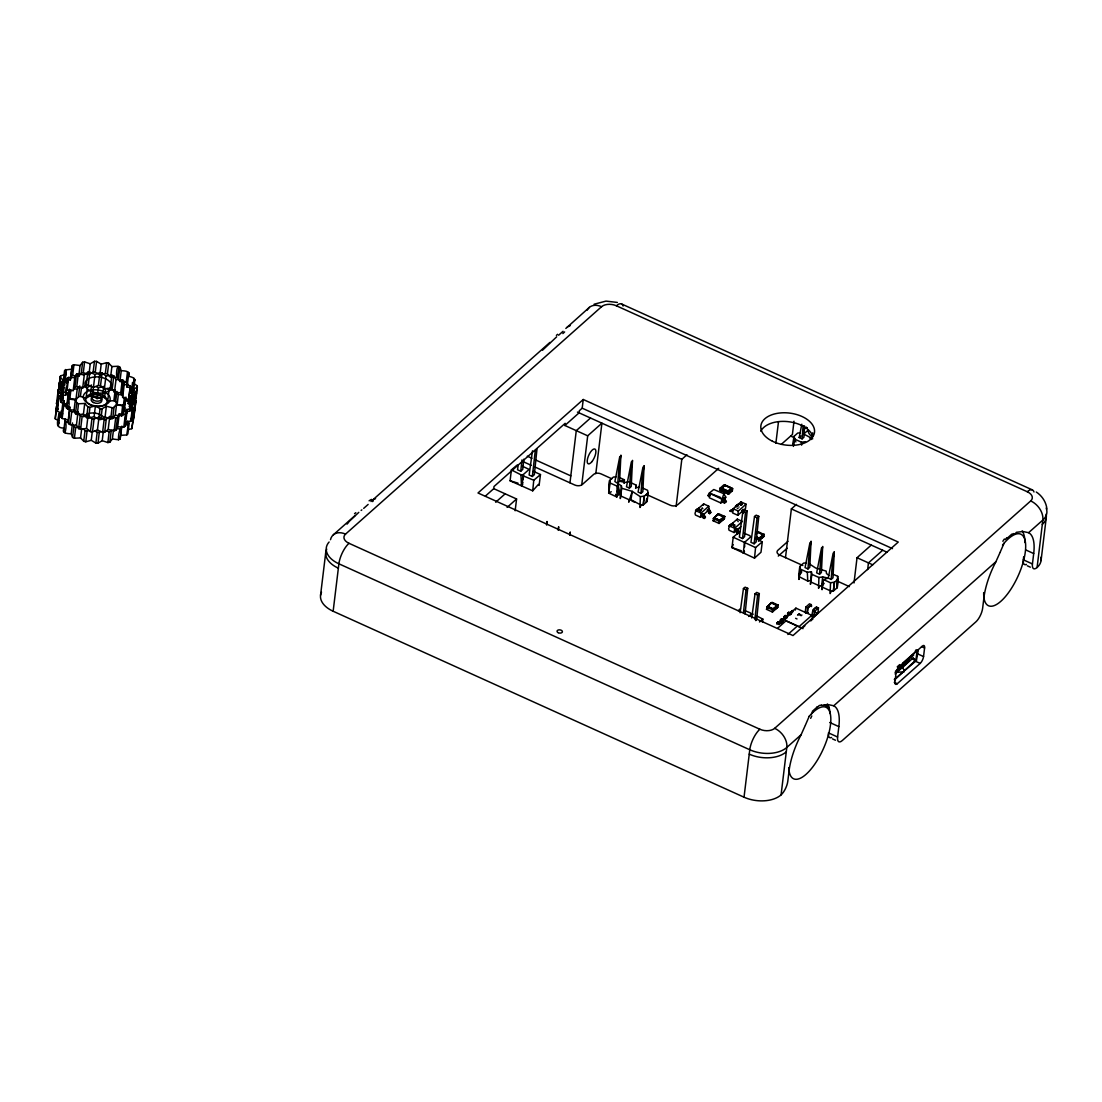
<?xml version="1.0" encoding="UTF-8"?>
<svg xmlns="http://www.w3.org/2000/svg" width="1102" height="1102" viewBox="0 0 1102 1102"><rect width="100%" height="100%" fill="white"/><g stroke="black" fill="none" stroke-linecap="round" stroke-linejoin="round"><path stroke-width="1.5" d="M724.661 502.925L723.367 502.057L724.372 498.421L726.37 501.603L724.661 502.925L722.788 502.36L724.166 499.013L722.719 500.735M523.064 479.398L523.174 474.673L529.125 469.397L522.238 466.146M701.037 513.077L700.514 517.32L695.417 515.006L695.004 513.367L695.954 510.763L701.037 513.077L708.751 506.204L703.668 503.903L695.569 510.901L696.629 511.204L698.847 508.807L696.629 511.204M734.662 528.285L734.152 532.542L729.042 530.227L728.642 528.588L729.579 525.985L734.662 528.285L742.376 521.425L737.293 519.125L729.193 526.122L730.254 526.425L732.486 524.029L730.254 526.425M746.026 504.179L738.312 511.066L737.803 515.295L732.706 512.995L733.229 508.738L740.943 501.892L746.026 504.179L745.531 508.435L737.803 515.295M616.101 476.794L613.359 477.083L609.613 480.472L608.69 493.131L616.776 496.988L617.974 494.688L617.809 482.869L619.792 456.559L614.888 481.546L621.376 485.817L621.721 488.255L632.286 491.368L640.345 496.685L639.973 507.485L641.171 505.184L643.237 504.964L647.094 501.603L648.1 492.828L647.577 490.28L641.956 487.731M806.265 562.86L803.537 563.15L799.777 566.524L800.3 569.087L807.325 572.269L811.375 571.731L811.898 574.335L818.924 577.517L818.538 588.303L819.736 586.002L821.624 585.713L822.051 589.708L823.497 579.583L828.249 578.109L831.17 579.432L832.988 577.806L834.269 551.689L832.313 563.26M824.131 583.316L822.078 585.92L823.497 579.583L830.522 582.765L830.137 593.551L831.335 591.251L833.374 591.016L837.258 587.683L837.74 576.346L832.12 573.798M699.701 508.848L698.723 508.256L696.698 509.482L697.759 510.198M733.326 524.056L732.362 523.478L730.337 524.704L731.384 525.42M695.569 510.901L696.698 509.482M729.193 526.122L730.337 524.704M730.998 511.08L733.298 508.642L734.276 509.22L731.191 511.59L730.158 510.86L732.1 510.102L730.158 510.86M730.144 511.287L731.273 509.868M735.557 506.479L737.748 505.777L736.618 506.782L735.571 506.052L739.676 504.096M699.756 510.254L700.9 510.515L699.756 510.281M733.381 525.475L734.524 525.682L733.395 525.392M546.909 524.759L547.06 521.494L546.509 524.8M558.507 530.007L558.659 526.742L558.108 530.048M570.092 535.255L570.257 531.99L569.693 535.297M756.013 620.481L756.165 617.216L755.614 620.522M804.488 425.827L803.923 437.26L802.104 438.872L799.184 437.549L801.801 424.229M621.376 485.817L620.316 498.586L621.721 488.255M741.095 504.482L742.032 504.564L741.095 504.385M800.3 569.087L798.895 579.404L800.3 569.087L801.774 572.007M624.173 482.993L624.379 479.783L618.759 477.235M738.919 507.14L738.987 506.934M727.761 491.506L731.48 488.048L725.102 485.114L721.397 488.434L727.761 491.506L731.48 488.048L725.075 485.335L721.397 488.434L727.775 491.258M629.407 488.117L631.391 461.807L626.487 486.795L629.407 488.117L631.226 486.492L632.507 460.374L630.826 470.292M640.992 493.365L642.976 467.055L638.072 492.043L640.992 493.365L642.824 491.74L644.105 465.623L642.135 477.194M802.104 438.872L803.096 425.716M807.973 568.935L809.956 542.625L805.052 567.613L807.973 568.935L809.805 567.31L811.072 541.192L809.391 551.11M819.571 574.183L821.555 547.873L816.651 572.861L819.571 574.183L821.389 572.558L822.671 546.44L820.714 558.011M831.17 579.432L833.153 553.121L828.249 578.109L822.684 576.925L818.924 577.517M776.745 623.691L777.916 621.859L779.637 622.478L781.277 620.302L783.246 620.481L778.976 624.448L776.745 623.691L777.916 621.859M788.701 613.07L788.77 612.23L790.492 612.85L792.434 610.467L789.376 613.842L787.654 613.208L787.586 614.062L788.701 613.07L790.974 613.814L792.875 611.445L789.831 614.82L790.974 613.814M781.552 618.718L780.354 620.481L781.552 618.718L783.398 619.172L785.203 616.886L787.048 617.795M785.161 615.508L783.977 617.272L785.161 615.508L787.021 615.963L788.812 613.676L790.657 614.585M811.375 571.731L810.438 584.349L811.898 574.335M781.222 623.649L783.191 619.448L795.919 608.139L811.802 615.329L812.766 619.324M640.345 496.685L644.105 496.107L643.237 504.964L644.339 496.203L648.1 492.828L645.992 495.39M516.99 465.14L511.383 469.907L510.102 480.789L532.707 490.831L533.767 480.265L540.49 474.549L533.382 471.325M739.91 531.481L733.188 537.211L731.99 547.611L754.512 558.135L755.573 547.57L762.295 541.84L755.449 538.341M635.634 488.406L635.978 485.032L630.358 482.483M624.035 483.131L624.379 479.783L619.627 481.243L617.809 482.869L616.776 496.988L615.591 494.33M830.522 582.765L834.283 582.173L833.374 591.016L834.517 582.283L838.25 578.881L837.258 587.683M836.886 584.735L837.74 576.346M523.794 459.162L522.734 469.438L520.736 471.215L517.541 469.769L518.216 464.92M747.197 511.066L744.539 536.743L742.541 538.52L739.346 537.073L742.913 511.259L744.594 509.909L747.197 511.066L745.489 512.582L742.541 538.52M745.076 614.007L747.735 588.33L745.131 587.173L743.451 588.523L740.103 612.712M758.796 516.315L756.124 541.991L754.14 543.768L750.944 542.322L754.512 516.507L756.192 515.157L758.796 516.315L757.088 517.83L754.14 543.768M756.661 619.255L759.333 593.579L756.73 592.421L755.049 593.771L751.702 617.96M646.695 498.531L646.337 501.823L646.681 500.28M520.736 471.215L522.031 459.865M532.335 476.463L535.297 450.525L536.991 449.01L534.332 474.687L532.335 476.463L529.139 475.017L532.486 450.814M701.809 515.033L703.007 513.656L705.432 517.058L704.219 518.45L703.186 517.802L701.809 515.033L703.007 513.656L705.349 517.444M735.433 530.255L736.646 528.877L739.056 532.28L737.844 533.671L736.825 533.024L735.433 530.255L736.646 528.877L738.974 532.665M743.451 612.533L746.026 589.846L747.735 588.33M754.856 619.407L757.625 595.094L759.333 593.579M814.13 616.555L817.836 613.304L818.469 607.891L816.059 607.34L813.069 610.288L812.394 615.756L814.213 616.541L814.86 611.087L818.469 607.891M325.779 552.171L320.558 595.245M1041.073 560.532L1046.28 517.458M737.913 521.48L738.244 521.618M129.513 399.833L122.653 397.423L122.322 393.717L120.738 392.739L114.443 392.381L116.013 379.46L113.795 375.851L111.867 375.176L105.944 376.016L102.073 372.862L99.965 372.559L95.006 374.515L89.593 372.118L87.774 372.214L84.262 375.079L78.338 373.674L76.493 374.17L74.757 377.683L68.641 377.407L67.222 378.248L67.442 382.05L61.726 382.931L60.858 384.033L63.021 387.766L58.254 389.722L56.477 403.897L56.698 402.643M77.264 414.545L75.459 413.732L74.082 410.027C70.996 410.123 63.792 409.696 66.974 404.434C63.489 404.393 56.987 401.459 62.8 397.987L58.048 394.599L59.274 383.028L63.282 380.548L60.128 377.022L60.638 375.823L65.9 374.322L65.142 370.01L71.685 369.142L72.333 365.423L73.958 364.734L80.074 365.52L82.622 362.255L84.592 361.924L90.24 363.798L94.455 361.318L96.577 361.387L101.205 364.156L106.66 362.682L108.726 363.15L111.894 366.567L110.586 377.325L117.556 377.38L119.939 381.54C123.025 381.444 130.215 381.871 127.047 387.133C130.532 387.174 137.034 390.108 131.207 393.579L135.89 396.486L136.042 397.767L132.033 400.246L135.064 404.076L129.416 406.473L130.725 410.275L129.609 411.28L123.631 411.652L122.281 415.674L115.242 415.275L112.693 418.54L110.723 418.87L105.076 416.997L100.861 419.49L98.739 419.407L94.111 416.639L88.656 418.113L86.59 417.644L83.421 414.228L84.73 403.47L78.504 403.759L77.264 414.545L83.421 414.228M58.764 420.95L55.252 418.774L56.863 404.076M57.18 401.39L57.772 399.516L57.538 401.527M58.117 395.081L60.128 377.022M56.725 408.263L55.968 411.487M56.877 406.913L57.29 403.552M57.965 393.8L61.987 391.32L58.833 387.794L60.638 375.823M62.69 413.829L57.469 411.308L57.028 410.027L58.585 397.106L61.919 394.268L58.034 390.976L58.254 389.722M57.469 411.308L58.585 397.106M60.183 389.695L60.858 384.033M60.941 389.392L61.726 382.931M113.492 429.739L112.376 438.968L109.814 442.233L107.858 442.563L102.21 440.676L97.995 443.169L95.874 443.1L91.246 440.318L85.791 441.792L83.848 441.365L80.556 437.921L74.399 438.238L72.594 437.425L71.203 433.72C68.117 433.816 60.927 433.375 64.109 428.113C54.232 428.155 58.103 420.716 58.847 414.118L60.018 412.547M60.417 401.197L61.712 390.425L64.109 387.215L59.425 384.309L59.274 383.028M61.987 391.32L64.577 370.52M61.133 400.729L61.919 394.268M58.351 426.13L59.646 415.358L58.902 414.2M61.216 402.437L62.511 391.678L61.712 390.425M61.45 400.687L63.021 387.766M62.263 397.918L62.594 395.232M59.343 386.595L64.591 385.094C61.313 380.052 67.594 376.292 65.707 369.514M60.679 415.523L61.244 410.908M62.8 397.987L64.109 387.215M62.662 401.087L63.034 398.015L61.712 394.213M64.591 385.094L65.9 374.322M121.551 393.235L123.066 380.273L124.209 384.502C127.515 384.639 134.43 386.113 129.747 390.645L134.981 393.18L135.422 394.461L132.088 397.299L135.973 400.591L135.753 401.844L130.986 403.8L133.149 407.52L132.295 408.622L126.565 409.517L126.785 413.319L125.366 414.159L119.25 413.884L117.515 417.396L115.682 417.892L109.759 416.473L108.189 429.394L104.676 432.273L102.596 432.383L97.444 429.973L92.485 431.929L90.378 431.626L86.507 428.458L80.584 429.298L78.641 428.637L76.437 425.014C73.2 425.317 66.437 425.537 68.241 419.972L62.18 418.471L61.12 417.272L62.676 404.351L64.26 400.908L59.04 398.387M62.18 418.471L64.26 400.908M62.18 395.549L65.886 394.971L66.148 387.133M66.63 383.097L67.222 378.248M65.886 394.971L67.442 382.05M65.652 391.169L67.07 390.328L68.641 377.407M63.572 431.75L65.225 418.884M66.437 408.071L68.269 393.662L62.511 391.678M63.034 403.883L67.511 403.607L69.467 389.116M64.398 380.286L70.376 379.914L71.685 369.142M67.511 403.607L69.385 389.791M70.376 379.914L72.333 365.423M64.949 432.838C66.478 427.659 66.244 423.333 65.142 419.201M67.814 409.145C70.803 402.822 67.732 398.91 68.269 393.662M68.269 399.847L69.784 399.186L70.927 389.764M71.134 376.154L72.649 375.493L73.958 364.734M68.241 419.972L69.798 407.051L63.737 405.55L62.676 404.351M68.572 423.691L69.798 407.051M67.07 390.328L73.2 390.604L74.757 377.683M70.142 424.669L71.713 411.749L70.129 410.77M73.2 390.604L74.936 387.091L76.493 374.17M74.936 387.091L76.768 386.595L78.338 373.674M71.203 433.72L72.512 422.948M74.082 410.027L75.377 399.255L69.109 398.387M75.9 399.985L77.209 389.213L79.757 385.948L78.462 396.72L75.9 399.985L69.784 399.186M72.649 375.493L78.765 376.292L80.074 365.52M72.594 437.425L73.903 426.653L73.214 424.835M75.459 413.732L76.768 402.96L75.377 399.255M78.765 376.292L81.328 373.027L82.622 362.255M74.399 438.238L75.707 427.466L73.903 426.653M76.437 425.014L78.008 412.093L71.713 411.749M78.573 396.692L80.418 396.389L81.548 387.16M81.328 373.027L83.297 372.696L84.592 361.924M76.768 386.595L82.691 388L84.262 375.079M78.641 428.637L80.212 415.716L78.008 412.093M80.584 429.298L82.154 416.377L88.064 415.537L91.934 418.705L94.042 419.008L99.015 417.052L104.153 419.463L106.233 419.352L109.759 416.473M82.691 388L86.218 385.135L87.774 372.214M80.556 437.921L81.672 428.692M80.418 396.389L86.08 398.263L87.375 387.491L91.59 384.997M83.297 372.696L88.945 374.57L90.24 363.798M114.443 392.381L112.239 388.772L110.296 388.097L104.373 388.937L100.516 385.783L98.395 385.48L93.436 387.436L88.284 385.025L89.854 372.104M83.724 441.337L85.033 430.565L83.477 428.898M86.59 417.644L87.898 406.872L84.73 403.47M86.507 428.458L88.064 415.537M86.08 398.263L90.281 395.77L91.397 386.54M88.945 374.57L93.147 372.077L94.455 361.318M85.791 441.792L87.086 431.034L89 430.51M88.656 418.113L89.951 407.341L95.406 405.867L100.048 408.649L102.155 408.718L106.371 406.225L113.01 407.947L116.55 404.503L122.666 405.302L124.278 404.599L124.939 400.88L130.918 400.508L132.033 399.516L130.725 395.701L135.973 394.199L136.483 393.001L133.328 389.474L137.351 386.995L137.199 385.714L132.516 382.807C138.26 379.226 131.923 376.622 128.342 376.361C131.51 371.098 124.361 370.699 121.234 370.768C118.74 361.938 115.779 368.151 116.743 377.022M127.061 411.817L124.182 410.826C127.35 405.564 120.159 405.123 117.074 405.219L115.682 401.527L113.878 400.701L107.721 401.018L104.552 397.615L102.486 397.147L97.031 398.621L92.403 395.838L95.006 374.515M110.586 377.325L107.417 373.922L105.351 373.454L99.91 374.928L95.268 372.159L96.577 361.387M90.378 431.626L91.934 418.705M91.246 440.318L92.361 431.089M94.111 416.639L95.406 405.867M92.485 431.929L94.042 419.008M98.395 385.48L99.965 372.559M97.031 398.621L98.34 387.849L95.984 386.43M99.91 374.928L101.205 364.156M100.516 385.783L102.073 372.862M95.874 443.1L97.183 432.328L94.91 430.965M97.444 429.973L100.048 408.649M102.486 397.147L103.602 387.918M105.351 373.454L106.66 362.682M104.373 388.937L105.944 376.016M97.995 443.169L99.29 432.411L100.778 431.529M100.861 419.49L102.155 408.718M104.552 397.615L105.668 388.386M107.417 373.922L108.726 363.15M102.596 432.383L104.153 419.463M102.21 440.676L103.326 431.447M105.076 416.997L106.371 406.225M107.721 401.018L109.015 390.246L107.404 388.51M104.676 432.273L106.233 419.352M110.296 388.097L111.867 375.176M112.239 388.772L113.795 375.851M107.858 442.563L109.153 431.791L112.018 430.317M110.723 418.87L112.018 408.098M113.878 400.701L115.187 389.943L109.015 390.246M109.814 442.233L111.123 431.461M112.693 418.54L113.988 407.768M114.801 401.114L115.944 391.692M117.666 377.421L118.975 366.663M115.682 401.527L116.908 391.43M118.548 377.834L119.856 367.062M115.242 415.275L116.55 404.503M117.074 405.219L118.369 394.461L117.666 392.574M119.939 381.54L121.234 370.768M108.189 429.394L114.112 430.813L115.682 417.892M114.236 430.786L115.834 430.345L117.515 417.396M120.738 392.739L122.308 379.818L116.013 379.46M115.958 430.317L117.68 426.805L119.25 413.884M122.322 393.717L123.879 380.796M122.653 397.423L124.209 384.502M112.376 438.968L118.493 439.753C118.313 434.519 119.209 430.345 121.647 426.984M121.454 416.019L122.666 405.302M123.341 406.101L124.388 397.354M126.207 382.422L127.501 371.649M118.493 439.753L120.118 439.051L121.413 428.292M122.983 415.371L124.278 404.599M120.118 439.051L121.881 426.102M123.631 411.652L124.939 400.88M124.182 410.826L125.917 397.092M127.047 387.133L128.879 372.724M117.68 426.805L123.81 427.08L125.366 414.159M125.587 417.589L125.008 422.438L131.386 420.73L133.149 407.52M125.986 414.352L126.565 409.517M123.81 427.08L125.229 426.24L126.785 413.319M128.7 398.938L130.339 386.086M129.278 409.586L130.862 404.861L128.19 403.566L129.747 390.645M130.752 392.05L131.331 387.201M127.116 425.537L127.667 420.923M129.416 406.473L130.725 395.701M131.207 393.579L132.516 382.807M120.765 435.331L126.744 434.959L128.7 421.859M129.609 411.28L130.918 400.508M130.408 408.635L130.986 403.8M132.805 389.116L134.1 378.358M130.918 406.996L132.088 397.299M129.168 423.196L127.86 433.968L126.813 434.904M130.725 410.275L132.033 399.516M132.033 400.246L133.328 389.474M133.604 390.37L134.899 379.598M130.725 421.543L132.295 408.622M134.1 400.439L134.981 393.18M134.637 400.921L135.422 394.461M127.86 429.78L131.799 428.664L133.618 416.694L132.502 415.454L134.196 414.765L135.973 400.591M134.664 404.971L135.973 394.199M133.755 414.118L133.177 421.46L135.753 401.844M133.921 412.768L134.334 409.407L134.485 410.688M135.89 396.486L137.199 385.714M133.618 416.694L131.799 428.664M135.174 403.773L136.483 393.001M136.042 397.767L137.351 386.995M805.259 725.46L801.058 734.8A47.303 17.715 -65.6 0 0 789.06 770.835L787.806 781.235A10.813 4.05 -65.6 0 1 781.07 794.9A27.027 16.117 6.9 0 1 744.029 797.201L333.148 611.252L338.893 563.797A16.213 6.075 -65.6 0 1 348.99 543.3A10.813 6.447 6.9 0 1 345.546 534.112L601.568 306.7A10.813 6.447 6.9 0 1 616.376 305.777A16.213 6.075 -65.6 0 1 623.112 306.039M485.459 496.024L493.751 488.654L494.013 486.505L565.133 423.333L564.871 425.482L587.697 435.813L601.912 423.182L595.81 473.653M515.157 510.763L516.576 498.986L493.751 488.654M569.968 482.8L576.277 430.648L590.507 418.016M564.871 425.482L579.087 412.851L579.349 410.702L582.2 408.181L583.247 399.489L898.254 542.06L792.999 635.551L477.993 492.98L583.247 399.489M581.787 484.604L587.697 435.813M676.105 506.452L681.807 459.341L686.932 454.782M709.068 508.725L708.751 506.204M719.289 520.475L719.027 523.422L719.289 520.475L724.689 516.466L719.289 521.274L713.352 518.587L718.766 513.78L724.689 516.466L724.441 518.629L719.027 523.422L713.09 520.736L713.807 517.995L718.352 513.945M713.807 517.995L713.352 518.587M719.964 490.252L720.226 488.103L723.931 484.811L732.596 488.737L732.348 490.886L728.642 494.178L719.964 490.252L721.851 490.721L721.231 487.938L720.226 488.103L728.904 492.015L732.596 488.737L724.634 484.908M721.231 487.938L728.532 491.244L728.642 494.178L721.879 490.5M723.435 519.51L719.592 522.114M724.289 516.631L724.689 516.466M728.243 491.492L728.904 492.015M731.948 488.214L732.596 488.737M744.539 551.868L743.258 552.997L744.553 542.363L750.503 537.073L749.98 535.696L744.222 533.299M757.79 531.784L755.972 534.015M758.452 541.261L763.865 536.467L764.127 534.318L758.713 538.313L759.457 540.379M758.713 538.313L758.713 539.112L755.752 537.776M762.859 537.349L759.016 539.966M763.714 534.47L758.19 531.632L756.027 533.547M775.877 443.252L778.494 421.667M772.695 609.075L772.447 612.023L772.695 609.075L778.108 605.067L772.709 609.874L766.772 607.188L772.171 602.381L778.108 605.067L777.847 607.23L772.447 612.023L766.51 609.337L767.226 606.596L771.772 602.546M744.029 797.201L749.773 749.759A16.213 6.075 -65.6 0 1 759.87 729.248A10.813 6.447 6.9 0 0 774.678 728.326L1030.701 500.928A10.813 6.447 6.9 0 0 1027.257 491.74L616.376 305.777M767.226 606.596L766.772 607.188M794.005 421.212L792.407 434.505L781.263 444.395M776.855 608.111L773.012 610.715M777.709 605.232L778.108 605.067M785.478 557.722L791.374 508.917L796.498 504.372M781.07 794.9L786.814 747.445A16.213 11.516 48.4 0 0 774.678 728.326M821.624 585.713L822.684 576.925M853.995 582.958L857.039 557.722L871.269 545.077M1000.106 552.391L995.905 561.717A47.303 17.715 -65.6 0 0 983.907 597.766L982.653 608.166A10.813 4.05 -65.6 0 1 975.917 621.831L842.245 740.572A10.813 4.05 -65.6 0 1 837.603 737.004L838.856 726.617A47.303 17.715 -65.6 0 0 833.732 705.776L828.125 704.591L821.445 705.39M867.646 569.61L868.459 562.888L882.674 550.242M923.545 656.558L924.592 647.948A5.4 2.025 -65.6 0 0 922.264 646.158L899.37 666.49A5.4 2.025 -65.6 0 0 896.009 673.336L894.962 681.945A5.4 2.025 -65.6 0 0 897.29 683.722L920.184 663.39A5.4 2.025 -65.6 0 0 923.545 656.558L917.456 653.803M1026.43 564.417A10.813 4.05 -65.6 0 1 1023.303 559.802L1023.675 556.827M1040.949 557.213A27.027 16.117 6.9 0 1 1037.092 567.489A10.813 4.05 -65.6 0 1 1032.436 563.935L1033.704 553.535A47.303 17.715 -65.6 0 0 1028.579 532.693L1022.973 531.508L1016.292 532.321M1037.092 567.489L1042.836 520.048A27.027 16.117 6.9 0 0 1046.197 508.077M762.295 541.84L760.986 552.254L754.512 558.135M762.46 622.079L762.832 619.104L756 615.605M792.793 445.263L793.895 436.475L797.669 433.086L800.396 432.81M799.777 566.524L798.661 575.313L801.223 573.081M540.49 474.549L539.098 485.417L538.396 484.398L532.707 490.831M807.959 612.891L805.19 612.45L805.893 607.037L809.488 603.827L811.279 604.626L811.485 606.527M894.617 679.893L915.914 660.002L917.195 650.263L902.552 663.39M793.426 446.406L793.895 436.475L795.107 439.299M608.717 489.357L609.613 480.472L610.122 483.007L608.69 493.131L611.252 491.74M125.752 398.208L125.476 400.054L129.209 401.348L128.19 403.566M522.747 484.563L521.466 485.693L523.174 474.673L520.957 474.81L511.383 469.907M630.964 499.716L632.286 491.368L628.691 502.181L629.573 499.936L630.964 499.716L641.171 505.184M793.44 445.084L794.432 439.023L801.457 442.205L805.507 441.668M618.952 466.697L620.908 455.126L619.627 481.243L625.192 482.428L628.953 481.849M894.301 679.438L916.437 660.525L918.173 650.511L915.9 649.891M720.818 502.967L723.876 493.724L713.752 489.495L709.302 493.117L709.344 497.773L720.818 502.967L724.868 499.371L725.777 497.167L723.876 493.724M811.43 439.478L812.739 432.81M704.219 518.45L705.432 517.058M737.844 533.671L739.056 532.28M709.633 513.642L710.831 512.251L709.316 509.413L708.379 509.014L710.762 512.637L709.633 513.642L707.167 510.185L709.316 509.413M811.416 606.155A12.094 8.582 48.4 0 0 811.306 604.915L811.196 604.833A12.094 7.204 6.9 0 1 807.89 607.753L807.725 608.097A12.094 8.582 48.4 0 1 807.119 613.098L807.229 613.194A12.094 7.204 6.9 0 0 808.221 612.643M816.596 607.257L816.596 607.23A12.094 8.582 48.4 0 0 816.196 608.318M520.957 474.81L521.466 485.693L523.698 476.05L523.174 474.673M714.068 517.954L718.063 514.248L723.986 517.1L720.019 520.461L714.068 517.954L718.063 514.248L723.986 517.1M767.474 606.555L771.483 602.835L777.406 605.701L773.439 609.062L767.474 606.555L771.483 602.835L777.406 605.701M740.599 503.201L740.943 501.892M703.324 505.212L703.668 503.903M736.949 520.433L737.293 519.125M710.115 495.018L709.716 496.41L707.828 495.542L709.592 493.779M812.449 615.619L812.381 615.481A12.094 8.582 48.4 0 1 812.987 610.48L813.152 610.136A12.094 7.204 6.9 0 1 816.458 607.216L816.596 607.202M722.43 500.556L724.166 499.013M795.272 610.067L795.919 608.139M733.188 544.595L731.99 547.611L741.412 550.793M816.334 607.973L816.692 607.064M701.423 509.882L700.362 509.758L701.024 510.102M805.452 725.02L809.254 716.217M1000.285 551.937L1004.101 543.148M61.12 417.272L61.671 416.06L59.646 415.358M133.108 417.892L130.532 418.622L131.593 420.441M521.466 485.693L522.995 482.538M743.258 552.997L744.277 550.89M812.477 615.605L812.505 615.577A12.094 7.204 6.9 0 1 813 614.806M811.279 604.626L807.656 607.836L805.893 607.037M347.047 524.153L347.667 523.298M813.193 614.627L812.422 615.784L814.213 616.541M57.552 424.89L59.136 422.741M759.168 538.52L758.713 539.112L764.127 534.318M735.571 506.052L738.574 503.917M542.515 350.229L556.689 336.799M347.998 522.885L348.645 522.072M778.976 624.448L781.952 621.129L783.246 621.473L782.076 622.203L780.464 621.101L778.535 623.47L776.814 622.85M812.284 711.382L816.789 707.388M1007.118 538.313L1011.622 534.318M695.582 510.474L698.723 508.256M729.207 525.695L732.362 523.478M780.423 619.641L782.158 620.261L785.203 616.886M784.045 616.431L785.767 617.051L788.812 613.676M731.191 511.59L733.298 508.642M348.976 521.673L358.797 512.347M702.539 515.612L703.586 514.469M707.952 510.805L708.999 509.661M742.528 511.176L743.574 510.047L742.955 509.399L743.891 509.799L741.742 510.57L743.175 513.38M736.164 530.82L737.21 529.69M797.545 615.15L797.807 614.971M370.975 501.52L549.912 342.419M565.822 328.451L589.391 307.362M781.277 620.302L780.464 621.101L783.246 620.481M368.137 504.427L363.688 508.366M563.039 331.289L558.618 335.228M722.788 502.36L724.482 500.763L724.441 499.178M709.716 513.243L708.917 512.747L710.032 511.727M780.919 622.079L781.952 621.129M733.422 509.193L733.078 510.212L732.169 509.647M738.836 504.385L737.431 504.936M737.982 508.477L737.252 508.339M704.302 518.05L703.517 517.568L704.633 516.549M723.986 516.879L720.019 520.461L714.124 517.72M737.927 533.272L737.142 532.789L738.257 531.77M756.495 536.936L759.443 538.313L763.411 534.938L757.501 532.087L763.411 534.718L759.443 538.313L756.468 537.06M777.392 605.48L773.439 609.062L767.543 606.32M897.221 666.848L899.714 664.589M710.349 494.412L707.828 495.542M696.423 510.694L697.525 509.716M730.061 525.916L731.163 524.938M784.541 618.869L785.643 617.864M789.266 614.654L786.222 618.029L787.365 617.024M897.675 667.771L900.114 665.58M789.376 613.842L790.492 612.85M778.535 623.47L779.637 622.478M333.383 534.773L355.078 515.502M495.68 502.237L505.171 493.82M507.099 507.402L516.576 498.986M616.748 491.657L618.566 490.032M718.683 468.35L677.716 504.73A5.469 3.265 6.9 0 1 670.209 505.198L647.149 494.77M700.514 517.32L708.255 510.446M804.198 429.284L806.485 427.273M799.184 437.549L801.002 435.937M803.62 434.133L808.165 430.083A5.4 3.843 48.4 0 0 812.215 436.461L809.942 438.486M736.398 506.286L737.513 505.295M734.152 532.542L740.778 526.66M787.985 541.302L777.833 550.311A5.469 3.265 6.9 0 0 779.582 554.967L802.848 565.505M778.274 556.083L787.145 548.204M748.657 616.459L751.041 614.337L753.258 614.2M787.654 613.208L788.77 612.23M777.64 628.25L785.933 620.881L803.055 628.636M798.261 614.572L799.184 613.759M798.564 614.696L799.253 614.09L800.493 614.654L799.887 615.192M801.044 615.77L801.925 614.999M787.861 634.476L797.338 626.046M801.058 734.8L786.814 747.445A27.027 16.117 6.9 0 1 749.773 749.759L338.893 563.797A27.027 16.117 6.9 0 1 329.099 542.005M833.732 705.776L995.905 561.717M1028.579 532.693L1042.836 520.048A16.213 11.516 48.4 0 0 1030.701 500.928M895.43 671.283L913.751 655.015M895.788 672.812L909.784 660.387M895.086 673.969L913.42 657.687M811.802 615.329L799.06 626.639L783.191 619.448M703.186 517.802L704.33 516.797M736.825 533.024L737.954 532.018M803.496 627.066L804.846 625.867M703.517 517.568L702.883 515.433L704.013 514.441M737.142 532.789L736.508 530.654L737.651 529.663M567.365 326.922L570.285 325.572M372.517 500.005L375.589 498.641M708.6 512.995L709.743 512.003M782.158 620.261L783.398 619.172M785.767 617.051L787.021 615.963M57.028 410.027L58.199 409.021L56.409 406.721L55.252 418.774M738.202 610.66L740.448 608.745M759.471 621.969L762.832 619.104M723.367 502.057L725.226 500.501M361.842 509.882L361.139 510.446M701.974 508.229L702.814 508.683L702.263 508.16M713.09 520.736L714.551 520.061M722.981 519.304L724.441 518.629M762.405 537.142L763.865 536.467M766.51 609.337L767.956 608.662M776.4 607.905L777.847 607.23M594.074 304.235L606.004 301.108L617.354 302.444M721.576 498.986L720.005 497.167L709.302 493.117L721.576 498.986L725.777 497.167M119.787 428.981L116.798 428.595M700.114 512.127C700.252 512.347 700.156 510.694 700.5 511.3L699.756 511.617L700.624 511.948M741.37 502.953L742.183 503.71L741.439 504.027L741.825 503.201M733.739 527.335L734.69 526.604L733.643 526.425L734.249 527.155M98.34 387.849L103.795 386.375M799.06 576.649L807.766 581.085L810.287 580.534M915.239 651.062L918.173 650.511M620.316 494.605L617.974 494.688L617.161 486.189L610.122 483.007M639.201 487.277L636.488 487.635L635.978 485.032M895.086 672.509L904.274 671.752L902.566 666.366M86.218 385.135L88.284 385.025M65.762 393.028L68.82 392.835M128.052 424.201L125.118 424.38L125.229 426.24M111.894 366.567L118.052 366.25M75.707 427.466L80.529 427.218M93.147 372.077L95.268 372.159M90.281 395.77L92.403 395.838M99.29 432.411L97.183 432.328M731.452 524.965L731.232 524.483M74.082 388.813L77.209 389.213M720.226 488.103L720.942 488.186M118.369 394.461L122.432 395.026M66.244 422.066L68.448 422.383M734.139 525.213L735.048 525.048L734.001 524.979M89.827 407.313L87.898 406.872M87.086 431.034L85.033 430.565M730.461 490.418L732.348 490.886M731.26 510.295L732.334 510.584M812.739 438.816L804.35 434.381M510.102 480.789L518.009 483.144M777.86 622.713L780.147 623.401M741.343 504.881L740.544 505.074L741.591 505.074M82.154 416.377L80.212 415.716M84.496 386.54L87.375 387.491M106.384 430.868L109.153 431.791M912.029 658.486L915.914 660.002M523.698 476.05L533.767 480.265M744.759 610.563L750.517 612.96L751.041 614.337M78.449 403.731L76.823 402.988M816.045 612.519L817.836 613.304M724.482 500.763L726.37 501.603M813.069 610.288L814.86 611.087M621.404 303.89L1032.285 489.853M790.837 436.13L793.95 437.549M1026.086 550.091L1033.704 553.535M1023.303 559.802L1032.436 563.935M1027.284 565.794L1030.329 567.172M582.2 408.181L892.496 548.617M577.434 412.093L681.807 459.341M791.374 508.917L887.041 552.226M857.039 557.722L872.743 564.816M611.803 478.764L601.045 473.888A5.331 3.182 6.9 0 0 593.73 474.342L582.255 484.549A5.469 3.265 6.9 0 1 574.748 485.004L534.47 466.78M836.997 580.974L849.408 586.608M733.188 537.211L755.573 547.57M620.481 495.831L629.573 499.936M810.659 581.897L819.736 586.002M822.257 587.146L831.335 591.251M527.293 456.187L531.949 458.294M535.062 459.699L570.808 475.885M523.629 461.876L531.371 465.375M921.548 646.571L924.592 647.948M914.095 660.635L920.184 663.39M795.616 618.305L797.021 618.952M894.245 682.345L897.29 683.722M824.268 705.018L828.938 707.126M829.723 722.485L838.856 726.617M837.603 737.004L828.47 732.871A10.813 4.05 -65.6 0 0 831.583 737.486M832.437 738.863L835.481 740.241M348.99 543.3L759.87 729.248M733.229 508.738L738.312 511.066M631.818 500.914L634.959 502.374M805.19 612.45L806.981 613.304L807.656 607.836M815.99 612.602L817.712 613.428M754.512 516.507L757.088 517.83M742.913 511.259L745.489 512.582M755.049 593.771L757.625 595.094M743.451 588.523L746.026 589.846M122.308 379.818L123.066 380.273M697.594 509.262L698.503 509.827M808.868 563.549L815.59 567.985L826.156 571.098L826.5 573.536L828.883 575.506M913.668 658.693L916.437 660.525M784.073 617.891L785.685 618.993M1036.279 492.015C1042.037 495.817 1046.142 502.002 1046.9 508.917M735.475 529.842L736.508 530.654M701.85 514.62L702.883 515.433M722.636 499.964L723.38 500.68M57.263 400.715L58.378 401.954M794.432 439.023L795.906 441.957M743.574 510.047L744.305 512.375M708.187 510.433L708.917 512.747M617.809 482.869L619.861 494.399M836.859 586.347L837.038 587.573M801.457 442.205L801.609 445.153M807.325 572.269L807.766 581.085M744.553 542.363L744.69 546.84M786.291 751.826A27.027 16.117 6.9 0 1 749.236 754.14M587.256 310.103A16.213 11.516 48.4 0 1 601.568 306.7M330.49 539.704A16.213 11.516 48.4 0 1 345.546 534.112M1027.257 491.74A16.213 6.075 -65.6 0 1 1033.993 491.988M338.355 568.177A27.027 16.117 6.9 0 1 326.729 549.085M760.779 431.24A27.027 16.117 6.9 0 1 787.324 421.57A27.027 16.117 6.9 0 1 812.835 436.061M1046.156 514.152A27.027 16.117 6.9 0 1 1042.299 524.414M803.813 428.554A5.4 3.843 48.4 0 1 807.311 427.755M333.148 611.252A27.027 16.117 6.9 0 1 321.508 592.16M369.087 500.818A42.826 5.469 -43.1 0 1 371.457 499.385M355.808 512.692A36.807 2.094 -36.8 0 1 354.541 513.697M373.234 500.721A36.807 4.821 -34.4 0 1 372.669 501.603M557.598 334.305A36.807 3.072 -38.3 0 1 556.386 335.394M564.637 331.936A36.807 4.573 -34 0 1 562.86 333.575M1014.267 534.029A42.826 27.715 -87.8 0 1 1016.388 533.024M1011.76 534.622A36.807 24.836 76 0 1 1013.482 533.561M1005.41 539.512A36.807 24.864 69.4 0 1 1006.773 537.804M1002.875 541.316A42.826 26.448 79.6 0 1 1004.39 539.016M1022.133 530.93A47.303 17.715 -65.6 0 1 1024.984 542.597M810.686 718.339A42.826 23.294 87.4 0 1 811.802 715.956M811.513 713.821A36.807 23.845 75.1 0 1 812.684 711.988M816.692 707.195A36.807 25.126 69.6 0 1 818.538 706.368M819.117 705.597A42.826 28.569 81.6 0 1 821.403 705.101M827.285 703.999A47.303 17.715 -65.6 0 1 830.068 713.573M809.143 716.369A39.259 14.698 -65.6 0 1 830.825 718.463A39.259 14.698 -65.6 0 1 810.521 769.719A39.259 14.698 -65.6 0 1 788.839 767.639M1002.489 545.118A39.259 14.698 -65.6 0 1 1025.645 544.76A39.259 14.698 -65.6 0 1 1004.872 597.229A39.259 14.698 -65.6 0 1 983.687 592.601M617.616 490.693A2.975 1.777 6.9 0 1 618.745 491.657M83.793 416.887A10.813 6.447 6.9 0 1 95.516 413.154A10.813 6.447 6.9 0 1 104.897 420.165M811.044 620.027L810.81 620.908L812.078 619.448L811.044 620.027M772.419 441.227A27.027 16.117 6.9 0 0 814.488 432.452A27.027 16.117 6.9 0 0 776.139 413.567A27.027 16.117 6.9 0 0 772.419 441.227M558.204 632.686A2.7 1.612 6.9 0 0 562.406 631.804A2.7 1.612 6.9 0 0 558.576 629.917A2.7 1.612 6.9 0 0 558.204 632.686M591.898 461.669A8.1 3.03 -65.6 0 0 595.121 449.161A8.1 3.03 -65.6 0 0 587.628 458.404A8.1 3.03 -65.6 0 0 591.898 461.669M90.378 404.944A10.813 6.447 6.9 0 0 107.211 401.445A10.813 6.447 6.9 0 0 91.865 393.882A10.813 6.447 6.9 0 0 90.378 404.944M93.436 402.519A5.4 3.223 6.9 0 0 101.852 400.77A5.4 3.223 6.9 0 0 94.18 396.982A5.4 3.223 6.9 0 0 93.436 402.519M90.681 391.086A13.513 8.058 6.9 0 0 111.715 386.706A13.513 8.058 6.9 0 0 92.54 377.256A13.513 8.058 6.9 0 0 90.681 391.086M89.11 404.007A13.513 8.058 6.9 0 0 110.145 399.627A13.513 8.058 6.9 0 0 90.97 390.177A13.513 8.058 6.9 0 0 89.11 404.007M93.698 400.37A5.4 3.223 6.9 0 0 102.1 398.607A5.4 3.223 6.9 0 0 94.441 394.833A5.4 3.223 6.9 0 0 93.698 400.37"/></g></svg>
